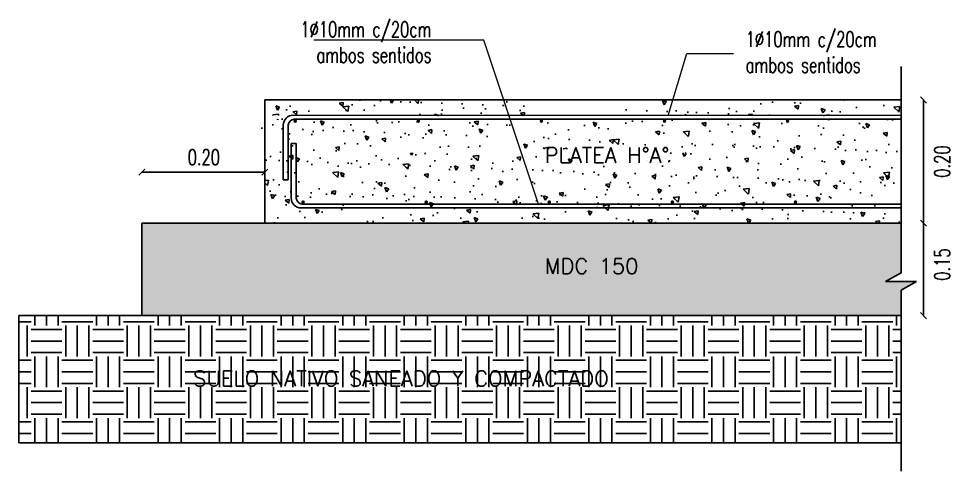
# Model space of a CAD drawing. Header units: millimetres. Extents: x 157 to 449, y 13 to 189.
# Drawn here: x 241.08 to 242.597, y 12.507 to 13.242 of the extents above; entities that cross this region are included whole.
import ezdxf
from ezdxf import colors
from ezdxf.entities.mleader import LeaderData, LeaderLine
from ezdxf.math import Vec2, Vec3

# ---------------------------------------------------------------- set-up
doc = ezdxf.new("R2010")
doc.units = ezdxf.units.MM
doc.header["$LTSCALE"] = 0.1
doc.header["$MEASUREMENT"] = 0
doc.header["$PDMODE"] = 3
doc.header["$PDSIZE"] = 0.1
doc.layers.get('DEFPOINTS').update_dxf_attribs({"color": 1})
doc.layers.add('00-COTAS', color=1, linetype='Continuous', lineweight=9)
doc.layers.add('referencias', color=1, linetype='Continuous', lineweight=5)
for name, color, linetype in [('00-muros-a', 2, 'Continuous'), ('armadura', 10, 'Continuous'), ('FUNDACIONES-COTAS', 3, 'Continuous'), ('TRAMAS', 8, 'Continuous')]:
    doc.layers.add(name, color=color, linetype=linetype)
doc.styles.add('1 en 100', font='romans.shx', dxfattribs={"height": 0.17})
doc.styles.add('COTAS', font='ROMANS.shx', dxfattribs={"width": 0.7})
doc.dimstyles.new('COTA-20', dxfattribs={"dimscale": 1.75, "dimtxt": 0.015, "dimasz": 0.004, "dimexe": 0.08, "dimexo": 0.1, "dimgap": 0.005, "dimtad": 1, "dimzin": 0, "dimdsep": 46, "dimtxsty": 'COTAS', "dimblk": 'DOT', "dimcen": 0.1, "dimse1": 1, "dimse2": 1, "dimclrd": 256, "dimclre": 256, "dimclrt": 256, "dimadec": 0, "dimazin": 0, "dimtfac": 1, "dimtix": 1, "dimtmove": 2, "dimatfit": 3, "dimldrblk": 'DOT', "dimfxl": 0, "dimtolj": 1, "dimtzin": 0, "dimarcsym": 0})
pattern_1 = [(140, (9.740124, -124.86772), (0.006275213, 0.071726018), [0.0075, -0.0825]), (85, (9.740124, -124.86772), (-0.075219213, -0.013875133), [0.006, -0.066]), (190.451444, (9.74065, -124.86174), (-0.068943999, 0.057850885), [0.00637402, -0.070114211]), (136.1842, (9.72012, -124.86772), (0.016551928, 0.106724133), [0.01125, -0.12375]), (186.635635, (9.7215, -124.85882), (-0.09741186, 0.093466195), [0.009561034, -0.105171376]), (81.184164, (9.72012, -124.86772), (-0.09741186, 0.093466195), [0.009, -0.099]), (111, (9.725124, -124.85772), (0.040261889, 0.059690705), [0.0075, -0.0825]), (56, (9.725124, -124.85772), (-0.072515005, 0.024331533), [0.006, -0.066]), (161.451445, (9.72848, -124.852744), (-0.032253115, 0.084022238), [0.006374019, -0.070114211]), (127.5, (9.740124, -124.867718), (-0.0332893854, 0.0012159855), [0, -0.0652, 0, -0.067, 0, -0.06625]), (97.5, (9.740124, -124.867718), (-0.039441171, 0.0263069537), [0, -0.0382, 0, -0.0637, 0, -0.02525]), (57.5, (9.740124, -124.890018), (0.0022554872, 0.0533822436), [0, -0.025, 0, -0.078, 0, -0.1035]), (47.5, (9.740124, -124.90002), (-0.010010498, 0.058318617), [0, -0.0325, 0, -0.0518, 0, -0.0735])]

# ---------------------------------------------------------------- blocks, each defined once
blk = doc.blocks.new('_Oblique')
at = {"color": 0, "linetype": 'ByBlock', "lineweight": -2}
blk.add_line((-0.5, -0.5), (0.5, 0.5), dxfattribs=at)
blk = doc.blocks.new('*D447')
at = {"layer": '00-COTAS', "lineweight": -2, "transparency": 16777216}
blk.add_line((242.5499, 12.9101), (242.5499, 13.1101), dxfattribs=at)
at = {"layer": 'DEFPOINTS', "color": 0, "transparency": 16777216}
for p in [(242.5135, 13.1101), (242.5499, 13.1101), (242.5135, 12.9101)]:
    blk.add_point(p, dxfattribs=at)
at = {"layer": '00-COTAS', "lineweight": -2, "transparency": 16777216, "xscale": 0.01, "yscale": 0.01, "zscale": 0.01}
for p, rotation in [((242.5499, 13.1101), 90), ((242.5499, 12.9101), 270)]:
    blk.add_blockref('_Oblique', p, dxfattribs=dict(at, rotation=rotation))
at = {"layer": '00-COTAS', "transparency": 16777216, "insert": (242.5804, 13.0101), "char_height": 0.025, "attachment_point": 5, "rotation": 90, "style": 'COTAS'}
blk.add_mtext('\\A1;0.20', dxfattribs=at)
blk = doc.blocks.new('_Dot')
at = {"color": 0, "linetype": 'ByBlock', "lineweight": -2}
blk.add_line((-0.5, 0), (-1, 0), dxfattribs=at)
at = {"color": 0, "linetype": 'ByBlock', "const_width": 0.5}
blk.add_lwpolyline([(-0.25, 0, 1), (0.25, 0, 1)], format="xyb", close=True, dxfattribs=at)
blk = doc.blocks.new('_None')
blk = doc.blocks.new('*D448')
at = {"layer": '00-COTAS', "lineweight": -2, "transparency": 16777216}
blk.add_line((242.5499, 12.7601), (242.5499, 12.9101), dxfattribs=at)
at = {"layer": 'DEFPOINTS', "color": 0, "transparency": 16777216}
for p in [(242.5135, 12.9101), (242.5499, 12.9101), (242.5135, 12.7601)]:
    blk.add_point(p, dxfattribs=at)
at = {"layer": '00-COTAS', "lineweight": -2, "transparency": 16777216, "xscale": 0.01, "yscale": 0.01, "zscale": 0.01}
for p, rotation in [((242.5499, 12.9101), 90), ((242.5499, 12.7601), 270)]:
    blk.add_blockref('_Oblique', p, dxfattribs=dict(at, rotation=rotation))
at = {"layer": '00-COTAS', "transparency": 16777216, "insert": (242.5804, 12.8429), "char_height": 0.025, "attachment_point": 5, "rotation": 90, "style": 'COTAS'}
blk.add_mtext('\\A1;0.15', dxfattribs=at)
blk = doc.blocks.new('*D450')
at = {"layer": '00-COTAS', "lineweight": -2, "transparency": 16777216}
blk.add_line((241.2798, 12.993), (241.4798, 12.993), dxfattribs=at)
at = {"layer": 'DEFPOINTS', "color": 0, "transparency": 16777216}
for p in [(241.4798, 13.0294), (241.4798, 12.993), (241.2798, 12.9101)]:
    blk.add_point(p, dxfattribs=at)
at = {"layer": '00-COTAS', "lineweight": -2, "transparency": 16777216, "xscale": 0.01, "yscale": 0.01, "zscale": 0.01, "rotation": 180}
blk.add_blockref('_Oblique', (241.2798, 12.993), dxfattribs=at)
at = {"layer": '00-COTAS', "lineweight": -2, "transparency": 16777216, "xscale": 0.01, "yscale": 0.01, "zscale": 0.01}
blk.add_blockref('_Oblique', (241.4798, 12.993), dxfattribs=at)
at = {"layer": '00-COTAS', "transparency": 16777216, "insert": (241.3807, 13.0171), "char_height": 0.025, "attachment_point": 5, "style": 'COTAS'}
blk.add_mtext('\\A1;0.20', dxfattribs=at)

msp = doc.modelspace()

# ---------------------------------------------------------------- hatches: boundary and pattern name
at = {"layer": 'armadura'}
for points in [[(241.5261, 13.0758, 1), (241.5321, 13.0758, 1)], [(241.7261, 13.0758, 1), (241.7321, 13.0758, 1)], [(241.9261, 13.0758, 1), (241.9321, 13.0758, 1)], [(242.1261, 13.0758, 1), (242.1321, 13.0758, 1)], [(242.3261, 13.0758, 1), (242.3321, 13.0758, 1)], [(241.5389, 12.9443, -1), (241.5449, 12.9443, -1)], [(241.7389, 12.9443, -1), (241.7449, 12.9443, -1)], [(241.9389, 12.9443, -1), (241.9449, 12.9443, -1)], [(242.1389, 12.9443, -1), (242.1449, 12.9443, -1)], [(242.3389, 12.9443, -1), (242.3449, 12.9443, -1)]]:
    msp.add_hatch(color=256, dxfattribs=at).paths.add_polyline_path(points)
at = {"layer": 'FUNDACIONES-COTAS'}
h = msp.add_hatch(dxfattribs=at)
h.set_pattern_fill('HONEY', color=256, scale=0.1)
h.paths.add_polyline_path([(241.2798, 12.9101), (241.2798, 12.7601), (242.5135, 12.7601), (242.5135, 12.8014), (242.5385, 12.8155), (242.4885, 12.8155), (242.5135, 12.8296), (242.5135, 12.9101), (241.4798, 12.9101)])
h.paths.add_polyline_path([(241.9284, 12.8216), (242.1075, 12.8216), (242.1075, 12.8591), (241.9284, 12.8591)], flags=24)
at = {"layer": 'FUNDACIONES-COTAS', "true_color": 0xc7c8ca}
h = msp.add_hatch(dxfattribs=at)
h.set_pattern_fill('EARTH', color=9, scale=0.2)
h.paths.add_polyline_path([(242.5135, 12.7601), (241.0798, 12.7601), (241.0798, 12.5537), (242.5135, 12.5537)])
h.paths.add_polyline_path([(241.3573, 12.6392), (242.1365, 12.6392), (242.1365, 12.6767), (241.3573, 12.6767)], flags=24)
at = {"layer": 'TRAMAS'}
h = msp.add_hatch(dxfattribs=at)
h.set_pattern_fill('AR-CONC', color=256, scale=0.01, angle=90, style=0)
h.set_pattern_definition(pattern_1)
h.paths.add_polyline_path([(241.9109, 13.1101), (241.4798, 13.1101), (241.4798, 13.0851), (241.9109, 13.0851)])
h = msp.add_hatch(dxfattribs=at)
h.set_pattern_fill('AR-CONC', color=256, scale=0.01, angle=90, style=0)
h.set_pattern_definition(pattern_1)
h.paths.add_polyline_path([(242.5135, 13.1101), (242.0587, 13.1101), (242.0587, 13.0851), (242.5135, 13.0851)])
h = msp.add_hatch(dxfattribs=at)
h.set_pattern_fill('AR-CONC', color=256, scale=0.01, angle=90, style=0)
h.set_pattern_definition(pattern_1)
edge = h.paths.add_edge_path()
edge.add_line((242.0467, 13.074), (242.0467, 13.0791))
edge.add_line((242.0467, 13.0791), (241.9229, 13.0791))
edge.add_line((241.9229, 13.0791), (241.9229, 13.074))
edge.add_arc((241.8869, 13.074), 0.036, 270, 360, ccw=False)
edge.add_line((241.8869, 13.038), (241.8046, 13.038))
edge.add_line((241.8046, 13.038), (241.8046, 13.05))
edge.add_line((241.8046, 13.05), (241.8869, 13.05))
edge.add_arc((241.8869, 13.074), 0.024, 270, 360)
edge.add_line((241.9109, 13.074), (241.9109, 13.0791))
edge.add_line((241.9109, 13.0791), (241.4798, 13.0791))
edge.add_line((241.4798, 13.0791), (241.4798, 13.0742))
edge.add_line((241.4798, 13.0742), (241.4548, 13.0601))
edge.add_line((241.4548, 13.0601), (241.5048, 13.0601))
edge.add_line((241.5048, 13.0601), (241.4798, 13.046))
edge.add_line((241.4798, 13.046), (241.4798, 12.9101))
edge.add_line((241.4798, 12.9101), (242.5135, 12.9101))
edge.add_line((242.5135, 12.9101), (242.5135, 13.046))
edge.add_line((242.5135, 13.046), (242.5385, 13.0601))
edge.add_line((242.5385, 13.0601), (242.4885, 13.0601))
edge.add_line((242.4885, 13.0601), (242.5135, 13.0742))
edge.add_line((242.5135, 13.0742), (242.5135, 13.0791))
edge.add_line((242.5135, 13.0791), (242.0587, 13.0791))
edge.add_line((242.0587, 13.0791), (242.0587, 13.074))
edge.add_arc((242.0827, 13.074), 0.024, 180, 270)
edge.add_line((242.0827, 13.05), (242.165, 13.05))
edge.add_line((242.165, 13.05), (242.165, 13.038))
edge.add_line((242.165, 13.038), (242.0827, 13.038))
edge.add_arc((242.0827, 13.074), 0.036, 180, 270, ccw=False)
h.paths.add_polyline_path([(242.2848, 13.0301), (242.2848, 13.0241), (241.6848, 13.0241), (241.6848, 13.0301)], flags=16)
h = msp.add_hatch(dxfattribs=at)
h.set_pattern_fill('AR-CONC', color=256, scale=0.01, angle=90, style=0)
h.set_pattern_definition(pattern_1)
h.paths.add_polyline_path([(242.5135, 12.9101), (242.0587, 12.9101), (242.0587, 12.9351), (242.5135, 12.9351)])

# ---------------------------------------------------------------- linework, layer by layer
for p, q in [((242.5135, 13.1647), (242.5135, 12.8296)), ((242.4885, 12.8155), (242.5135, 12.8296)), ((242.4885, 12.8155), (242.5385, 12.8155)), ((242.5385, 12.8155), (242.4885, 12.8155)), ((242.5385, 12.8155), (242.5135, 12.8014)), ((242.5135, 12.8014), (242.5135, 12.5074))]:
    msp.add_line(p, q)
at = {"layer": '00-muros-a'}
for p, q in [((242.5135, 13.1101), (241.4798, 13.1101)), ((241.4798, 13.1101), (241.4798, 12.9101)), ((241.4798, 12.9101), (241.2798, 12.9101)), ((241.2798, 12.9101), (241.2798, 12.7601)), ((241.4798, 12.9101), (242.5135, 12.9101)), ((241.0798, 12.7601), (242.5135, 12.7601)), ((241.0798, 12.7601), (241.0798, 12.5537)), ((241.0798, 12.5537), (242.5135, 12.5537))]:
    msp.add_line(p, q, dxfattribs=at)
at = {"layer": 'armadura'}
for p, q in [((242.5135, 13.0851), (241.526, 13.0854)), ((242.5135, 13.0791), (241.5275, 13.0791)), ((241.5098, 13.0694), (241.5098, 12.9807)), ((241.5178, 12.9807), (241.5178, 13.0694)), ((241.5226, 12.9508), (241.5226, 13.0395)), ((241.5226, 13.0395), (241.5306, 13.0395)), ((241.5306, 13.0395), (241.5306, 12.9508)), ((241.5098, 12.9807), (241.5178, 12.9807)), ((242.5135, 12.9411), (241.5403, 12.9411)), ((242.5135, 12.9351), (241.5388, 12.9348))]:
    msp.add_line(p, q, dxfattribs=at)
for centre, radius, start, end in [((241.5258, 13.0694), 0.016, 90, 180), ((241.5288, 13.0681), 0.0111, 98.4765, 173.5386), ((241.5386, 12.9508), 0.016, 180, 270), ((241.5417, 12.952), 0.0111, 186.4614, 261.5235)]:
    msp.add_arc(centre, radius, start, end, dxfattribs=at)

# ---------------------------------------------------------------- texts
at = {"layer": 'referencias', "char_height": 0.025, "attachment_point": 1, "style": '1 en 100'}
for s, insert, width in [('PLATEA H°A°', (241.9346, 13.033), 0.234622), ('MDC 150', (241.9346, 12.8529), 0.234622), ('SUELO NATIVO SANEADO Y COMPACTADO', (241.3635, 12.6704), 0.935976)]:
    msp.add_mtext(s, dxfattribs=dict(at, insert=insert, width=width))

# ---------------------------------------------------------------- dimensions: what is measured, and where the dimension line sits
at = {"layer": '00-COTAS'}
for base, p1, p2, text, picture, middle in [((242.5499, 13.1101), (242.5135, 12.9101), (242.5135, 13.1101), '0.20', '*D447', (242.5804, 13.0101)), ((242.5499, 12.9101), (242.5135, 12.7601), (242.5135, 12.9101), '0.15', '*D448', (242.5804, 12.8429))]:
    dim = msp.add_linear_dim(base=base, p1=p1, p2=p2, angle=90, text=text, dimstyle='COTA-20', override={"dimscale": 1, "dimtxt": 0.025, "dimasz": 0.01, "dimblk1": 'Oblique', "dimblk2": 'Oblique', "dimsah": 1}, dxfattribs=at)
    dim.commit()
    dim.dimension.update_dxf_attribs({"geometry": picture, "text_midpoint": middle, "dimtype": 160})
dim = msp.add_linear_dim(base=(241.4798, 12.993), p1=(241.2798, 12.9101), p2=(241.4798, 13.0294), text='0.20', dimstyle='COTA-20', override={"dimscale": 1, "dimtxt": 0.025, "dimasz": 0.01, "dimblk1": 'Oblique', "dimblk2": 'Oblique', "dimsah": 1}, dxfattribs=at)
dim.commit()
dim.dimension.update_dxf_attribs({"geometry": '*D450', "text_midpoint": (241.3807, 13.0171), "dimtype": 160})

# ---------------------------------------------------------------- leaders
at = {"layer": 'referencias'}
ml = msp.add_multileader_mtext('Standard', dxfattribs=at)
ml.set_content('{\\C256;1%%C10mm c/20cm\\Pambos sentidos}', color=2, style='COTAS')
ml.set_leader_properties(color=256, linetype='ByLayer', lineweight=-1)
ml.set_arrow_properties(name='NONE')
ml.build(insert=Vec2(0, 0))
ml.multileader.update_dxf_attribs({"text_left_attachment_type": 2, "text_right_attachment_type": 6, "dogleg_length": 0.01, "arrow_head_size": 0.01})
ctx = ml.context
ctx.base_point, ctx.char_height, ctx.arrow_head_size, ctx.landing_gap_size, ctx.plane_origin = Vec3(241.4988, 13.2016), 0.025, 0.01, 0.02, Vec3(242.9968, 13.1632)
ctx.left_attachment, ctx.right_attachment, ctx.text_align_type = 2, 6, 2
notes = []
notes.append((ctx, [(1, (1, 1, 0), (241.8358, 13.2073), (-1, 0), 0.0653, [(0, [(241.9244, 12.9411)], 0, [])])]))
ctx.mtext.insert, ctx.mtext.alignment, ctx.mtext.flow_direction = Vec3(241.7505, 13.2373), 3, 5
ml = msp.add_multileader_mtext('Standard', dxfattribs=at)
ml.set_content('{\\C256;1%%C10mm c/20cm\\Pambos sentidos}', color=2, style='COTAS')
ml.set_leader_properties(color=256, linetype='ByLayer', lineweight=-1)
ml.set_arrow_properties(name='NONE')
ml.build(insert=Vec2(0, 0))
ml.multileader.update_dxf_attribs({"text_left_attachment_type": 2, "text_right_attachment_type": 6, "dogleg_length": 0.01, "arrow_head_size": 0.01})
ctx = ml.context
ctx.base_point, ctx.char_height, ctx.arrow_head_size, ctx.landing_gap_size, ctx.plane_origin = Vec3(242.2411, 13.1854), 0.025, 0.01, 0.02, Vec3(242.5961, 13.0155)
ctx.left_attachment, ctx.right_attachment = 2, 6
notes.append((ctx, [(0, (1, 1, 0), (242.1654, 13.1854), (1, 0), 0.0757, [(0, [(242.135, 13.0851)], 0, [])])]))
ctx.mtext.insert, ctx.mtext.flow_direction = Vec3(242.2611, 13.2211), 5
for ctx, leaders in notes:
    for number, flags, end, landing, length, lines in leaders:
        leader = LeaderData()
        leader.index, (leader.has_last_leader_line, leader.has_dogleg_vector, leader.attachment_direction) = number, flags
        leader.last_leader_point, leader.dogleg_vector, leader.dogleg_length = Vec3(end), Vec3(landing), length
        for number, points, colour, breaks in lines:
            line = LeaderLine()
            line.index, line.vertices, line.color, line.breaks = number, Vec3.list(points), colors.encode_raw_color(colour), breaks
            leader.lines.append(line)
        ctx.leaders.append(leader)

doc.saveas('drawing.dxf')
